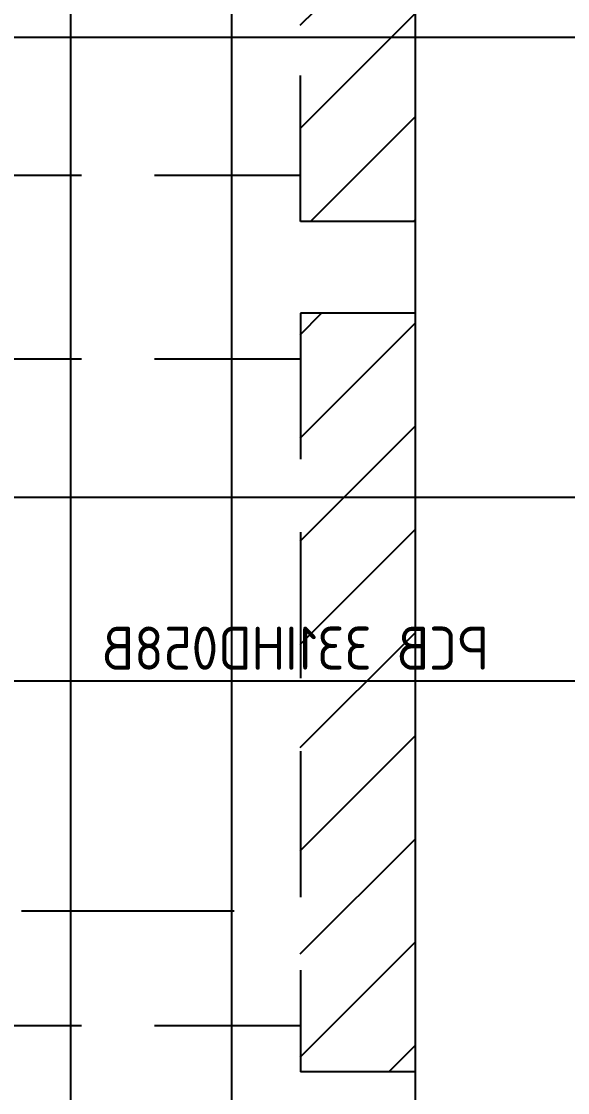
# Model space of a CAD drawing. Header units: millimetres. Extents: x 24815 to 37444, y -10619 to 6020.
# Drawn here: x 35015.78 to 35039.53, y 346.11 to 392.71 of the extents above; entities that cross this region are included whole.
import ezdxf

# ---------------------------------------------------------------- set-up
doc = ezdxf.new("R2010")
doc.units = ezdxf.units.MM
for name, pattern in [('CENTER', [50.8, 31.75, -6.35, 6.35, -6.35]), ('CENTER2', [28.575, 19.05, -3.175, 3.175, -3.175]), ('HIDDENX2', [19.05, 12.7, -6.35])]:
    doc.linetypes.add(name, pattern=pattern)
doc.layers.add('CENTER', color=1, linetype='CENTER')
doc.styles.get("Standard").update_dxf_attribs({"font": 'ISOCP.SHX', "bigfont": 'WHGTXT.SHX'})

# ---------------------------------------------------------------- blocks, each defined once
blk = doc.blocks.new('A$C1A2F53D2')
at = {"color": 4}
blk.add_line((-22, 31), (78, 31), dxfattribs=at)
blk = doc.blocks.new('A$C3CC6408C')
at = {"color": 2, "text_generation_flag": 4}
blk.add_text('PCB 331IHD058B', height=1.87515, rotation=180, dxfattribs=at).set_placement((-103.279, -28.907))
blk = doc.blocks.new('A$C5A2C6DAD')
h = blk.add_hatch()
h.set_pattern_fill('ANSI31', color=256, style=0)
h.set_pattern_definition([(225, (9257.695, 3044.853), (2.245064, -2.245064), [])])
h.paths.add_polyline_path([(7.985, -81.5), (2.985, -81.5), (2.985, -48.5), (7.985, -48.5)])
h.paths.add_polyline_path([(2.985, -11.5), (7.985, -11.5), (7.985, -44.5), (2.985, -44.5)])
h.paths.add_polyline_path([(-205, -46.5), (-200, -46.5), (-200, -62.5), (-205, -62.5)])
h.paths.add_polyline_path([(-200, -46.5), (-205, -46.5), (-205, -30.5), (-200, -30.5)])
at = {"color": 1}
blk.add_line((8, -101.5), (8, 8.5), dxfattribs=at)
at = {"linetype": 'HIDDENX2', "ltscale": 0.5}
for p, q in [((3, -44.5), (3, -11.5)), ((3, -42.5), (-183, -42.5)), ((8, -44.5), (3, -44.5)), ((8, -48.5), (3, -48.5)), ((3, -48.5), (3, -81.5)), ((3, -50.5), (-183, -50.5)), ((3, -79.5), (-147.005, -79.5)), ((8, -81.5), (3, -81.5))]:
    blk.add_line(p, q, dxfattribs=at)
at = {"color": 2, "linetype": 'CENTER2'}
blk.add_line((-152.005, -74.5), (0.118, -74.5), dxfattribs=at)
blk = doc.blocks.new('A$C43293707')
at = {"color": 1}
blk.add_lwpolyline([(-20.5, -10), (209.5, -10), (209.5, 10), (-20.5, 10)], close=True, dxfattribs=at)
blk = doc.blocks.new('A$C2A0E6E33')
for name, p in [('A$C5A2C6DAD', (197, 0)), ('A$C3CC6408C', (311.474, -35.1)), ('A$C43293707', (96, -46.5)), ('A$C43293707', (96, -74.5))]:
    blk.add_blockref(name, p)
at = {"rotation": 270}
blk.add_blockref('A$C1A2F53D2', (159, -18.5), dxfattribs=at)
blk = doc.blocks.new('A$C4C521A20')
at = {"layer": 'CENTER', "ltscale": 10}
blk.add_lwpolyline([(-222, 101.5), (-25, 101.5), (-25, 8.5), (-222, 8.5)], close=True, dxfattribs=at)
blk = doc.blocks.new('A$C5DC13BC3')
at = {"layer": 'CENTER', "ltscale": 10}
blk.add_lwpolyline([(-347, -418.5), (-150, -418.5), (-150, -511.5), (-347, -511.5)], close=True, dxfattribs=at)
for name, p in [('A$C4C521A20', (-125, -520)), ('A$C2A0E6E33', (-347, -418.5))]:
    blk.add_blockref(name, p)

msp = doc.modelspace()

# ---------------------------------------------------------------- block references
msp.add_blockref('A$C5DC13BC3', (35174.91675, 847.01411))

doc.saveas('drawing.dxf')
